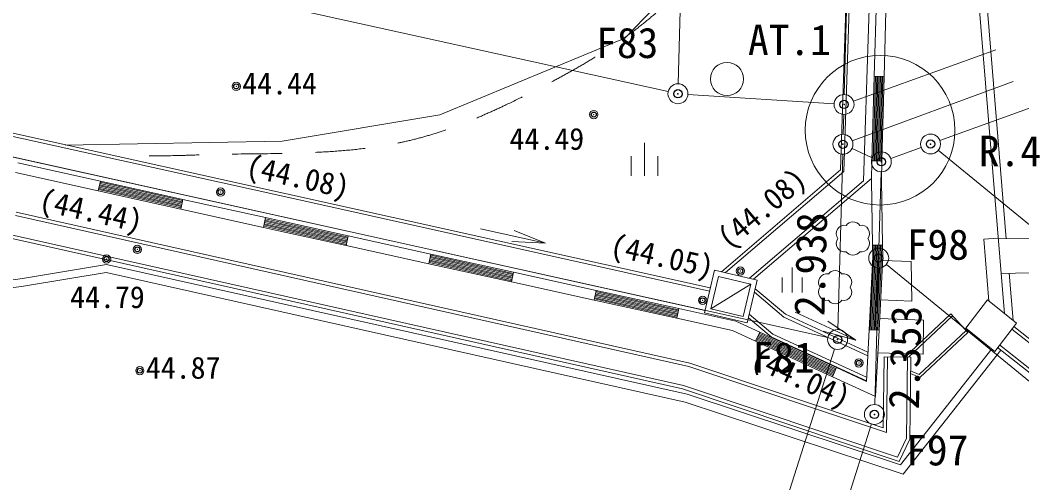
# Model space of a CAD drawing. Units: millimetres, scale not verified. Extents: x -29071210 to -28860960, y -117775216 to -117329466.
# Drawn here: x -29016617 to -29001552, y -117458221 to -117451258 of the extents above; entities that cross this region are included whole.
import ezdxf
from ezdxf.enums import TextEntityAlignment as Align

# ---------------------------------------------------------------- set-up
doc = ezdxf.new("R2010")
doc.units = ezdxf.units.MM
doc.header["$LTSCALE"] = 250
doc.header["$PDMODE"] = 32
doc.header["$PDSIZE"] = 125
doc.linetypes.add('USER2', pattern=[5, 3, -2])
for name, color, linetype, lineweight in [('H29-S-SUV', 8, 'Continuous', 13), ('S-SUV', 7, 'Continuous', 13), ('S-SUV-HTXT', 7, 'Continuous', 13), ('S-SUV-ROW', 7, 'Continuous', 15), ('S-SUV-SRVR', 3, 'Continuous', 13), ('S-SUV-TTL', 7, 'Continuous', 15)]:
    doc.layers.add(name, color=color, linetype=linetype, lineweight=lineweight)
doc.layers.add('S-SUV-BMK', color=7, linetype='Continuous')
doc.styles.add('ＭＳ ゴシック', font='')
doc.styles.get('ＭＳ ゴシック').set_extended_font_data('MS Gothic')

# ---------------------------------------------------------------- blocks, each defined once
blk = doc.blocks.new('ﾌﾟﾛｯﾄﾏｰｸ-03_1')
at = {"color": 3, "linetype": 'Continuous', "lineweight": 25}
blk.add_circle((0, 0), 0.5, dxfattribs=at)
at = {"color": 3}
blk.add_point((0, 0), dxfattribs=at)
blk = doc.blocks.new('植樹')
at = {"color": 7, "linetype": 'Continuous', "lineweight": 13}
for centre, radius, start, end in [((-0.5, 0.3), 0.5, 79.16209, 216.8699), ((0, 0.5), 0.499, 35.63102, 144.36898), ((0.5, 0.3), 0.5, 323.1301, 100.83791), ((-0.5, -0.3), 0.5, 143.1301, 280.83791), ((0.5, -0.3), 0.5, 259.16209, 36.8699), ((0, -0.5), 0.499, 215.63102, 324.36898)]:
    blk.add_arc(centre, radius, start, end, dxfattribs=at)
blk = doc.blocks.new('荒地')
at = {"color": 7, "linetype": 'Continuous', "lineweight": 13}
for p, q in [((0, -1.25), (0, 1.25)), ((-1, 0.25), (-1, -1.25)), ((1, 0.25), (1, -1.25))]:
    blk.add_line(p, q, dxfattribs=at)
blk = doc.blocks.new('open_arrow')
at = {"color": 0, "linetype": 'Continuous', "lineweight": -2}
blk.add_lwpolyline([(7.5, 1.25), (0, 0), (7.5, -1.25)], dxfattribs=at)
blk = doc.blocks.new('ﾌﾟﾛｯﾄﾏｰｸ-03')
at = {"color": 7, "linetype": 'Continuous', "lineweight": 15}
blk.add_circle((0, 0), 0.5, dxfattribs=at)
at = {"color": 7}
blk.add_point((0, 0), dxfattribs=at)
blk = doc.blocks.new('ﾌﾟﾛｯﾄﾏｰｸ-02')
at = {"color": 7, "linetype": 'Continuous', "lineweight": 20}
blk.add_circle((0, 0), 0.5, dxfattribs=at)

msp = doc.modelspace()

# ---------------------------------------------------------------- linework, layer by layer
at = {"layer": 'H29-S-SUV'}
for p, q in [((-29003172.9, -117439268.5), (-29001813.5, -117455675.4)), ((-29003054, -117439250), (-29001786.6, -117454547.3)), ((-29006560.9, -117456467.4), (-29016684.4, -117454198.7)), ((-29006547.5, -117456419.2), (-29016673.5, -117454150)), ((-29006655, -117456805), (-29016760.9, -117454540.3)), ((-29006641.6, -117456756.8), (-29016750, -117454491.5)), ((-29001907.8, -117454537), (-29002125, -117454555)), ((-29002051.1, -117455485.7), (-29002125, -117454555)), ((-29001906.9, -117454548), (-28999819, -117454535)), ((-29015316.6, -117454933.8), (-29016582.6, -117455143.6)), ((-29006584.9, -117456888.2), (-29015316.6, -117454933.8)), ((-29003647.6, -117454875.6), (-29003217, -117454891)), ((-29003205, -117455485), (-29003217, -117454891)), ((-29015320, -117455056), (-29016563, -117455262)), ((-29006617, -117457004), (-29015320, -117455056)), ((-28999794, -117455026), (-29001863.7, -117455069.6)), ((-29001743.5, -117455067.1), (-29001684.6, -117455778.4)), ((-29003677.6, -117455468.1), (-29003205, -117455485)), ((-29002072, -117455469), (-29002397, -117455894)), ((-29001635, -117455818), (-29002072, -117455469)), ((-29003691.9, -117455749.3), (-29003030, -117455773)), ((-29002622.8, -117455679.6), (-29003313.8, -117456326.8)), ((-29002595.4, -117455708.8), (-29003256.1, -117456327.6)), ((-29003038, -117456286), (-29003030, -117455773)), ((-29002363, -117455957), (-29002622.8, -117455679.6)), ((-29001960, -117456243), (-29002397, -117455894)), ((-29001635, -117455818), (-29001960, -117456243)), ((-29001704, -117455907.2), (-28997439.5, -117459282.8)), ((-29001673, -117455868), (-28997413, -117459240)), ((-29002390.3, -117455927.8), (-29003096.2, -117456588.8)), ((-29002363, -117455957), (-29003088, -117456636)), ((-29002006.7, -117456205.7), (-29003379.2, -117457950.6)), ((-29001870, -117456226), (-29003337, -117458091)), ((-29001921.3, -117456181.6), (-28997625.1, -117459582.3)), ((-29001890.2, -117456142.4), (-28997598.6, -117459539.5)), ((-29003717.9, -117456261.6), (-29003038, -117456286)), ((-29003623, -117456322.8), (-29003636.9, -117457393.8)), ((-29003223, -117456328), (-29003623, -117456322.8)), ((-29003573, -117456323.5), (-29003587.8, -117457463)), ((-29003273, -117456327.4), (-29003288.9, -117457549.5)), ((-29003223, -117456328), (-29003239, -117457561)), ((-29003587.8, -117457463), (-29006560.9, -117456467.4)), ((-29003636.9, -117457393.8), (-29006547.5, -117456419.2)), ((-29003088, -117456636), (-29003226.2, -117456575.9)), ((-29003096.2, -117456588.8), (-29003225.7, -117456532.5)), ((-29003397, -117457896), (-29006655, -117456805)), ((-29003423.3, -117457834.5), (-29006641.6, -117456756.8)), ((-29003379.2, -117457950.6), (-29006584.9, -117456888.2)), ((-29003337, -117458091), (-29006617, -117457004)), ((-29003288.9, -117457549.5), (-29003423.3, -117457834.5)), ((-29003239, -117457561), (-29003397, -117457896))]:
    msp.add_line(p, q, dxfattribs=at)
msp.add_lwpolyline([(-29015939.3, -117453140.5), (-29012676.8, -117453082.6), (-29010303.3, -117452682.4), (-29007523.2, -117451533.2), (-29005740.1, -117449680.9), (-29004773.9, -117447295.7), (-29004074.4, -117445646.2)], dxfattribs=at)
at = {"layer": 'S-SUV'}
for p, q in [((-29003772.8, -117452101.7), (-29003738.5, -117450829.5)), ((-29003622.9, -117452105.7), (-29003588.6, -117450833.6)), ((-29003807.1, -117453373.8), (-29003772.8, -117452101.7)), ((-29003788.6, -117453374.3), (-29003754.2, -117452102.2)), ((-29003772.8, -117452101.7), (-29003622.9, -117452105.7)), ((-29003769.7, -117453374.8), (-29003735.3, -117452102.7)), ((-29003751.1, -117453375.3), (-29003716.8, -117452103.2)), ((-29003732.2, -117453375.8), (-29003697.9, -117452103.7)), ((-29003713.6, -117453376.3), (-29003679.3, -117452104.2)), ((-29003694.7, -117453376.8), (-29003660.4, -117452104.7)), ((-29003676.1, -117453377.3), (-29003641.8, -117452105.2)), ((-29003657.2, -117453377.9), (-29003622.9, -117452105.7)), ((-29016652.1, -117453405.2), (-29015409.5, -117453680.3)), ((-29003815, -117453665), (-29003807.1, -117453373.8)), ((-29003807.1, -117453373.8), (-29003657.2, -117453377.9)), ((-29003665, -117453665.7), (-29003657.2, -117453377.9)), ((-29016684.5, -117453551.7), (-29015441.9, -117453826.7)), ((-29003814.4, -117453643.5), (-29005585.9, -117455156.9)), ((-29003798, -117454646.2), (-29003815, -117453665)), ((-29003648, -117454643.6), (-29003665, -117453665.7)), ((-29015409.5, -117453680.3), (-29015441.9, -117453826.7)), ((-29015437.9, -117453808.3), (-29014195.3, -117454083.3)), ((-29015433.8, -117453790.1), (-29014191.3, -117454065.1)), ((-29015429.7, -117453771.7), (-29014187.2, -117454046.7)), ((-29015425.7, -117453753.5), (-29014183.2, -117454028.5)), ((-29015421.6, -117453735), (-29014179.1, -117454010.1)), ((-29015417.6, -117453716.9), (-29014175.1, -117453991.9)), ((-29015413.5, -117453698.4), (-29014171, -117453973.5)), ((-29015409.5, -117453680.3), (-29014167, -117453955.3)), ((-29015441.9, -117453826.7), (-29014199.4, -117454101.8)), ((-29014167, -117453955.3), (-29014199.4, -117454101.8)), ((-29014167, -117453955.3), (-29012924.4, -117454230.3)), ((-29014199.4, -117454101.8), (-29012956.9, -117454376.8)), ((-29012924.4, -117454230.3), (-29012956.9, -117454376.8)), ((-29012932.6, -117454267), (-29012707.3, -117454316.8)), ((-29012928.5, -117454248.5), (-29012703.2, -117454298.4)), ((-29012924.4, -117454230.3), (-29012699.2, -117454280.2)), ((-29012956.9, -117454376.8), (-29012731.5, -117454426.7)), ((-29012952.8, -117454358.3), (-29012727.4, -117454408.2)), ((-29012948.8, -117454340.2), (-29012723.4, -117454390.1)), ((-29012944.7, -117454321.7), (-29012719.4, -117454371.6)), ((-29012940.7, -117454303.6), (-29012715.4, -117454353.4)), ((-29012936.6, -117454285.1), (-29012711.3, -117454335)), ((-29012727.4, -117454408.2), (-29011709.8, -117454632.1)), ((-29012723.4, -117454390.1), (-29011705.8, -117454614)), ((-29012719.4, -117454371.6), (-29011701.7, -117454595.5)), ((-29012715.4, -117454353.4), (-29011697.7, -117454577.3)), ((-29012711.3, -117454335), (-29011693.7, -117454558.9)), ((-29012707.3, -117454316.8), (-29011689.7, -117454540.7)), ((-29012703.2, -117454298.4), (-29011685.6, -117454522.2)), ((-29012699.2, -117454280.2), (-29011681.6, -117454504.1)), ((-29009693.1, -117454397.8), (-29008717, -117454615.2)), ((-29012731.5, -117454426.7), (-29011713.9, -117454650.6)), ((-29011681.6, -117454504.1), (-29011713.9, -117454650.6)), ((-29011681.6, -117454504.1), (-29010438.7, -117454777.5)), ((-29011713.9, -117454650.6), (-29010471, -117454924)), ((-29003798, -117454646.2), (-29003648, -117454643.6)), ((-29003795, -117454821), (-29003798, -117454646.2)), ((-29003776.4, -117454821.3), (-29003779.4, -117454645.8)), ((-29003757.5, -117454821.6), (-29003760.5, -117454645.5)), ((-29003738.9, -117454821.9), (-29003741.9, -117454645.2)), ((-29003720, -117454822.3), (-29003723, -117454644.9)), ((-29003701.4, -117454822.6), (-29003704.4, -117454644.6)), ((-29003682.5, -117454822.9), (-29003685.5, -117454644.2)), ((-29003663.8, -117454823.2), (-29003666.9, -117454643.9)), ((-29003644.9, -117454823.5), (-29003648, -117454643.6)), ((-29010438.7, -117454777.5), (-29010471, -117454924)), ((-29010458.9, -117454868.9), (-29009216, -117455142.4)), ((-29010454.9, -117454850.8), (-29009212, -117455124.2)), ((-29010450.8, -117454832.3), (-29009207.9, -117455105.8)), ((-29010446.8, -117454814.2), (-29009203.9, -117455087.6)), ((-29010442.7, -117454795.7), (-29009199.9, -117455069.1)), ((-29010438.7, -117454777.5), (-29009195.9, -117455051)), ((-29003850.6, -117455917.3), (-29003795, -117454821)), ((-29003832, -117455918.3), (-29003776.4, -117454821.3)), ((-29003813.2, -117455919.2), (-29003757.5, -117454821.6)), ((-29003794.6, -117455920.2), (-29003738.9, -117454821.9)), ((-29003775.7, -117455921.1), (-29003720, -117454822.3)), ((-29003757.1, -117455922.1), (-29003701.4, -117454822.6)), ((-29003738.3, -117455923), (-29003682.5, -117454822.9)), ((-29003719.7, -117455924), (-29003663.8, -117454823.2)), ((-29003700.8, -117455924.9), (-29003644.9, -117454823.5)), ((-29010471, -117454924), (-29009228.1, -117455197.5)), ((-29010466.9, -117454905.6), (-29009224, -117455179)), ((-29010462.9, -117454887.4), (-29009220, -117455160.8)), ((-29006174.7, -117455019.2), (-29006325, -117455661.8)), ((-29005532, -117455169.5), (-29006174.7, -117455019.2)), ((-29009195.9, -117455051), (-29009228.1, -117455197.5)), ((-29009195.9, -117455051), (-29007953, -117455324.4)), ((-29006115, -117455115.3), (-29006228.9, -117455602.1)), ((-29005628.1, -117455229.1), (-29006115, -117455115.3)), ((-29005682.3, -117455812.1), (-29005532, -117455169.5)), ((-29009228.1, -117455197.5), (-29007985.2, -117455470.9)), ((-29007953, -117455324.4), (-29007985.2, -117455470.9)), ((-29007953, -117455324.4), (-29006710.1, -117455597.9)), ((-29005628.1, -117455229.1), (-29006228.9, -117455602.1)), ((-29005742, -117455716), (-29005628.1, -117455229.1)), ((-29007985.2, -117455470.9), (-29006742.3, -117455744.4)), ((-29007981.1, -117455452.5), (-29006738.3, -117455725.9)), ((-29007977.1, -117455434.3), (-29006734.3, -117455707.7)), ((-29007973.1, -117455415.8), (-29006730.2, -117455689.3)), ((-29007969.1, -117455397.7), (-29006726.2, -117455671.1)), ((-29007965, -117455379.2), (-29006722.1, -117455652.7)), ((-29007961, -117455361), (-29006718.1, -117455634.5)), ((-29007957, -117455342.6), (-29006714.1, -117455616)), ((-29006710.1, -117455597.9), (-29006742.3, -117455744.4)), ((-29006710.1, -117455597.9), (-29005855, -117455786)), ((-29006228.9, -117455602.1), (-29005742, -117455716)), ((-29006742.3, -117455744.4), (-29005903.1, -117455929)), ((-29006325, -117455661.8), (-29005682.3, -117455812.1)), ((-29004959.5, -117455654.1), (-29004051.3, -117456072.6)), ((-29005855, -117455786), (-29005494.5, -117455952.6)), ((-29003890, -117456694), (-29003850.6, -117455917.3)), ((-29003850.6, -117455917.3), (-29003700.8, -117455924.9)), ((-29003751.4, -117456923.3), (-29003700.8, -117455924.9)), ((-29005903.1, -117455929), (-29005557.5, -117456088.7)), ((-29005494.5, -117455952.6), (-29005557.5, -117456088.7)), ((-29005549.5, -117456071.6), (-29004394.3, -117456605.4)), ((-29005541.7, -117456054.7), (-29004386.5, -117456588.5)), ((-29005533.8, -117456037.5), (-29004378.6, -117456571.3)), ((-29005526, -117456020.6), (-29004370.8, -117456554.5)), ((-29005518.1, -117456003.5), (-29004362.8, -117456537.3)), ((-29005510.3, -117455986.6), (-29004355, -117456520.4)), ((-29005502.3, -117455969.4), (-29004347.1, -117456503.3)), ((-29005494.5, -117455952.6), (-29004339.3, -117456486.4)), ((-29005557.5, -117456088.7), (-29004402.2, -117456622.5)), ((-29004339.3, -117456486.4), (-29004402.2, -117456622.5)), ((-29004339.3, -117456486.4), (-29003890, -117456694)), ((-29004402.2, -117456622.5), (-29003751.4, -117456923.3))]:
    msp.add_line(p, q, dxfattribs=at)
for points in [[(-29004055.2, -117444459.8), (-29004158.9, -117449852), (-29004277.8, -117453513.2), (-29006069.4, -117455043.8)], [(-29004005.2, -117444457.1), (-29004108.9, -117449853.3), (-29004228.5, -117453536.9), (-29006008.9, -117455057.9)], [(-29003705.2, -117444465.1), (-29003809, -117449861), (-29003933, -117453679), (-29005646.3, -117455142.7)], [(-29006249.1, -117455337.4), (-29012619, -117453919), (-29020037, -117452277)], [(-29006237.7, -117455288.7), (-29012608.2, -117453870.2), (-29020026.1, -117452228.2)], [(-29006317.4, -117455629.6), (-29012684, -117454211.9), (-29020102.6, -117452569.8)], [(-29043967.2, -117460093.9), (-29043411, -117458930), (-29038693, -117458206), (-29016582.6, -117455143.6)], [(-29043858.9, -117460145.7), (-29043330.1, -117459039), (-29038675.7, -117458324.7), (-29016563, -117455262)], [(-29003867.7, -117456254.7), (-29005106.5, -117455684), (-29005562.4, -117455299.2)], [(-29003870.4, -117456308.5), (-29005133.5, -117455726.5), (-29005575.1, -117455353.8)], [(-29003889.5, -117456685.1), (-29005323.1, -117456024.6), (-29005664.6, -117455736.3)], [(-29003886.8, -117456631.3), (-29005296, -117455982), (-29005651.8, -117455681.7)]]:
    msp.add_lwpolyline(points, dxfattribs=at)
at = {"layer": 'S-SUV', "linetype": 'USER2'}
msp.add_open_spline([(-29004077.9, -117445641.1), (-29004240.3, -117446059.4), (-29004404.6, -117446477), (-29004565, -117446896), (-29004874.4, -117447704.2), (-29005040, -117448580.9), (-29005482, -117449325), (-29005893.6, -117450017.9), (-29006450.8, -117450629.3), (-29007060, -117451157), (-29007611.4, -117451634.6), (-29008254.7, -117452003.5), (-29008905, -117452334), (-29009518.8, -117452646), (-29010156.8, -117452936.8), (-29010829, -117453086), (-29011859.4, -117453314.7), (-29012934.3, -117453247.8), (-29013989, -117453289), (-29014379, -117453304.2), (-29014769.6, -117453299.9), (-29015159.9, -117453305.4)], degree=3, knots=[0, 0, 0, 0, 1, 1, 1, 2, 2, 2, 3, 3, 3, 4, 4, 4, 5, 5, 5, 6, 6, 6, 7, 7, 7, 7], dxfattribs=at)
at = {"layer": 'S-SUV-ROW'}
for p, q in [((-29034854, -117446150.4), (-29006870.7, -117452335)), ((-29004469.9, -117456031.2), (-29036915.4, -117448860.4)), ((-29004138, -117449266), (-29004222.9, -117452378.1)), ((-29006642.1, -117449358.9), (-29006720.2, -117452217.4)), ((-29002784.9, -117453072), (-28996794.1, -117450905)), ((-29001946.5, -117451704.8), (-29004085.9, -117452477.1)), ((-29001685.5, -117452182.4), (-29004102.3, -117453075)), ((-29004376.7, -117452518.4), (-29006574.6, -117452377)), ((-29004231, -117452677.9), (-29004239, -117452977.1)), ((-29004106.6, -117453189.4), (-29003802.4, -117453328.6)), ((-29003525, -117453339.9), (-29003067, -117453174.1)), ((-29004247.1, -117453276.9), (-29004319.4, -117455913.6)), ((-29002810, -117453218.1), (-28950905.6, -117495762.2)), ((-29003701.6, -117454688.5), (-29003670.1, -117453540.9)), ((-29003766, -117457040.6), (-29003709.8, -117454988.4)), ((-28964968.8, -117486589.9), (-29003589.7, -117454933.6)), ((-29004369.1, -117456206.4), (-29007779.2, -117466871.6)), ((-29006890.5, -117467081.7), (-29003815.3, -117457333.6))]:
    msp.add_line(p, q, dxfattribs=at)
at = {"layer": 'S-SUV-TTL'}
msp.add_circle((-29003684.7, -117452915.5), 1125.2, dxfattribs=at)

# ---------------------------------------------------------------- block references
at = {"layer": 'S-SUV'}
for p, xscale, yscale in [((-29007225.9, -117453354.1), 200, 200), ((-29005007.5, -117455166.9), 150, 150)]:
    msp.add_blockref('荒地', p, dxfattribs=dict(at, xscale=xscale, yscale=yscale))
for name, p, xscale, yscale, rotation in [('植樹', (-29004093, -117454545), 250, 250, 0.00328), ('open_arrow', (-29008717, -117454615.2), 66.7, 66.7, 167.4), ('植樹', (-29004361, -117455276), 250, 250, 0.00328), ('open_arrow', (-29004051.3, -117456072.6), 66.7, 66.7, 155.3)]:
    msp.add_blockref(name, p, dxfattribs=dict(at, xscale=xscale, yscale=yscale, rotation=rotation))
at = {"layer": 'S-SUV-BMK', "xscale": 300, "yscale": 300}
for p in [(-29006724.3, -117452367.3), (-29004227, -117452528), (-29004243, -117453127), (-29002926, -117453123), (-29003666, -117453391), (-29003705.7, -117454838.5), (-29004323.5, -117456063.5), (-29003770.1, -117457190.6)]:
    msp.add_blockref('ﾌﾟﾛｯﾄﾏｰｸ-03', p, dxfattribs=at)
at = {"layer": 'S-SUV-SRVR'}
for name, p, xscale, yscale in [('ﾌﾟﾛｯﾄﾏｰｸ-02', (-29005986.8, -117452145.4), 500, 500), ('ﾌﾟﾛｯﾄﾏｰｸ-03_1', (-29013366.8, -117452256.5), 75, 75), ('ﾌﾟﾛｯﾄﾏｰｸ-03_1', (-29007990.3, -117452680.2), 75, 75), ('ﾌﾟﾛｯﾄﾏｰｸ-03_1', (-29013601.4, -117453846.1), 75, 75), ('ﾌﾟﾛｯﾄﾏｰｸ-03_1', (-29014853.4, -117454708.4), 75, 75), ('ﾌﾟﾛｯﾄﾏｰｸ-03_1', (-29015316.8, -117454853.5), 75, 75), ('ﾌﾟﾛｯﾄﾏｰｸ-03_1', (-29005786.6, -117455033.6), 75, 75), ('ﾌﾟﾛｯﾄﾏｰｸ-03_1', (-29006353.4, -117455474), 75, 75), ('ﾌﾟﾛｯﾄﾏｰｸ-03_1', (-29004003.5, -117456416.1), 75, 75), ('ﾌﾟﾛｯﾄﾏｰｸ-03_1', (-29014816, -117456532), 75, 75)]:
    msp.add_blockref(name, p, dxfattribs=dict(at, xscale=xscale, yscale=yscale))

# ---------------------------------------------------------------- texts
at = {"layer": 'S-SUV-BMK', "style": 'ＭＳ ゴシック'}
for s, p in [('F83', (-29007955.2, -117451372)), ('R.4', (-29002199.6, -117452999)), ('F98', (-29003284.2, -117454405.2)), ('F81', (-29005602.3, -117456103.3)), ('F97', (-29003292.9, -117457499.2))]:
    msp.add_text(s, height=458.2, dxfattribs=at).set_placement(p, align=Align.TOP_LEFT)
at = {"layer": 'S-SUV-HTXT', "style": 'ＭＳ ゴシック'}
for s, p in [('2.938', (-29004730.1, -117454931.7)), ('2.353', (-29003308.9, -117456332.1))]:
    msp.add_text(s, height=458.2, rotation=88.43, dxfattribs=at).set_placement(p, align=Align.MIDDLE_CENTER)
at = {"layer": 'S-SUV-SRVR', "color": 7, "style": 'ＭＳ ゴシック'}
msp.add_text('AT.1', height=458.2, dxfattribs=at).set_placement((-29005671.8, -117451327.2), align=Align.TOP_LEFT)
at = {"layer": 'S-SUV-SRVR', "style": 'ＭＳ ゴシック'}
for s, p in [('44.44', (-29013276, -117452476.7)), ('44.49', (-29009256.1, -117453309.4)), ('44.79', (-29015864.1, -117455689.8)), ('44.87', (-29014725.1, -117456752.2))]:
    msp.add_text(s, height=329.9, dxfattribs=at).set_placement(p, align=Align.BOTTOM_LEFT)
for s, rotation, p in [('(44.08)', 347.519, (-29012493.3, -117453871.3)), ('(44.08)', 40.508, (-29005292.1, -117454291.8)), ('(44.44)', 347.57, (-29015604.4, -117454383.5)), ('(44.05)', 347.446, (-29007017.5, -117455066.1)), ('(44.04)', 335.262, (-29004983.5, -117456872.7))]:
    msp.add_text(s, height=329.9, rotation=rotation, dxfattribs=at).set_placement(p, align=Align.BOTTOM_CENTER)

doc.saveas('drawing.dxf')
